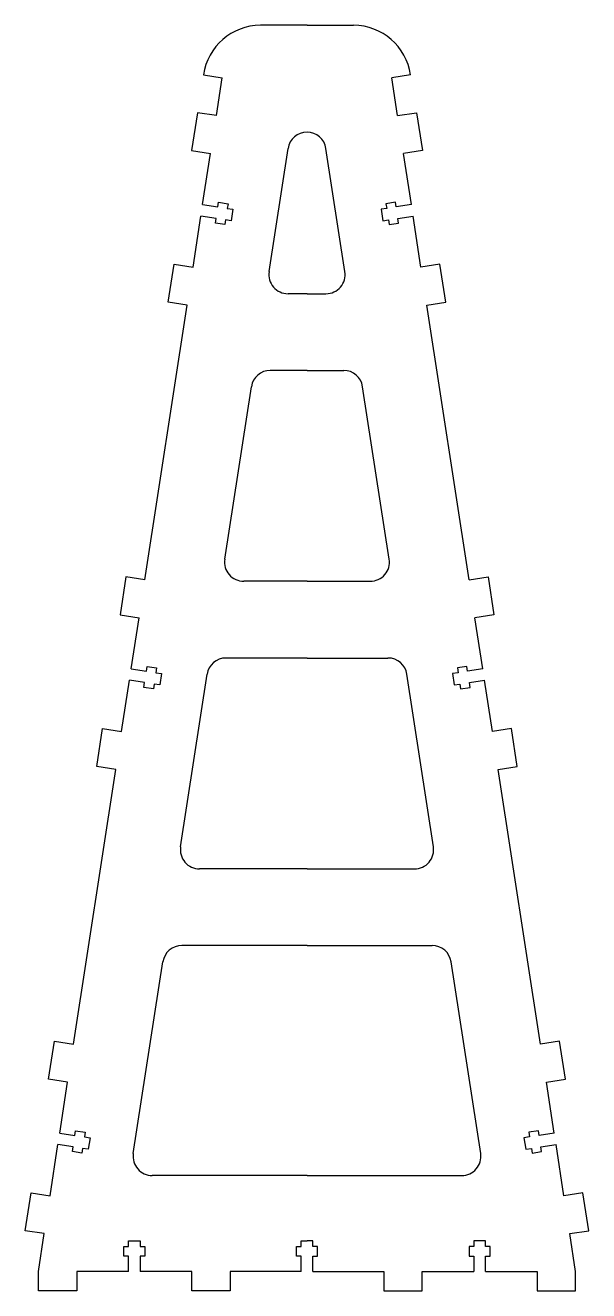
# Model space of a CAD drawing. Header units: inches. Extents: x -73 to 73, y -5 to 325.
import ezdxf

# ---------------------------------------------------------------- set-up
doc = ezdxf.new("R2010")
doc.units = ezdxf.units.IN
doc.header["$MEASUREMENT"] = 0

msp = doc.modelspace()

# ---------------------------------------------------------------- linework, layer by layer
for p, q in [((0, 325), (-12.13, 325)), ((0, 325), (12.13, 325)), ((-26.97, 312.09), (-22.1, 311.34)), ((-23.62, 301.45), (-22.1, 311.34)), ((26.97, 312.09), (22.1, 311.34)), ((23.62, 301.45), (22.1, 311.34)), ((-27.2, 278.23), (-25.14, 291.57)), ((-9.88, 260.76), (-4.94, 292.88)), ((9.88, 260.76), (4.94, 292.88)), ((27.2, 278.23), (25.14, 291.57)), ((-27.2, 278.23), (-23.24, 277.62)), ((-23.24, 277.62), (-23.05, 278.85)), ((-23.05, 278.85), (-20.58, 278.47)), ((-20.58, 278.47), (-20.77, 277.24)), ((-20.77, 277.24), (-19.29, 277.01)), ((20.77, 277.24), (19.29, 277.01)), ((23.05, 278.85), (20.58, 278.47)), ((20.58, 278.47), (20.77, 277.24)), ((23.24, 277.62), (23.05, 278.85)), ((27.2, 278.23), (23.24, 277.62)), ((-29.7, 261.92), (-27.65, 275.26)), ((-23.7, 274.65), (-27.65, 275.26)), ((-23.89, 273.42), (-23.7, 274.65)), ((-21.23, 274.27), (-21.42, 273.04)), ((-19.75, 274.05), (-21.23, 274.27)), ((-19.29, 277.01), (-19.75, 274.05)), ((19.29, 277.01), (19.75, 274.05)), ((19.75, 274.05), (21.23, 274.27)), ((21.23, 274.27), (21.42, 273.04)), ((23.7, 274.65), (27.65, 275.26)), ((23.89, 273.42), (23.7, 274.65)), ((29.7, 261.92), (27.65, 275.26)), ((-21.42, 273.04), (-23.89, 273.42)), ((21.42, 273.04), (23.89, 273.42)), ((0, 255), (-4.94, 255)), ((0, 255), (4.94, 255)), ((-42.25, 180.38), (-31.23, 252.03)), ((42.25, 180.38), (31.23, 252.03)), ((0, 235), (-9.56, 235)), ((0, 235), (9.56, 235)), ((-21.42, 185.76), (-14.5, 230.76)), ((21.42, 185.76), (14.5, 230.76)), ((0, 180), (-16.48, 180)), ((0, 180), (16.48, 180)), ((-45.82, 157.15), (-43.77, 170.49)), ((45.82, 157.15), (43.77, 170.49)), ((0, 160), (-21.1, 160)), ((0, 160), (21.1, 160)), ((-45.82, 157.15), (-41.87, 156.54)), ((-41.87, 156.54), (-41.68, 157.78)), ((-41.68, 157.78), (-39.21, 157.4)), ((-39.21, 157.4), (-39.4, 156.16)), ((-39.4, 156.16), (-37.92, 155.93)), ((-37.92, 155.93), (-38.37, 152.97)), ((-32.96, 110.76), (-26.04, 155.76)), ((32.96, 110.76), (26.04, 155.76)), ((39.4, 156.16), (37.92, 155.93)), ((37.92, 155.93), (38.37, 152.97)), ((41.68, 157.78), (39.21, 157.4)), ((39.21, 157.4), (39.4, 156.16)), ((41.87, 156.54), (41.68, 157.78)), ((45.82, 157.15), (41.87, 156.54)), ((-48.33, 140.84), (-46.28, 154.19)), ((-42.33, 153.58), (-46.28, 154.19)), ((-42.52, 152.34), (-42.33, 153.58)), ((-40.04, 151.96), (-42.52, 152.34)), ((-39.85, 153.2), (-40.04, 151.96)), ((-38.37, 152.97), (-39.85, 153.2)), ((38.37, 152.97), (39.85, 153.2)), ((39.85, 153.2), (40.04, 151.96)), ((40.04, 151.96), (42.52, 152.34)), ((42.33, 153.58), (46.28, 154.19)), ((42.52, 152.34), (42.33, 153.58)), ((48.33, 140.84), (46.28, 154.19)), ((-60.88, 59.3), (-49.85, 130.96)), ((60.88, 59.3), (49.85, 130.96)), ((0, 105), (-28.02, 105)), ((0, 105), (28.02, 105)), ((0, 85), (-32.63, 85)), ((0, 85), (32.63, 85)), ((-45.27, 30.76), (-37.58, 80.76)), ((45.27, 30.76), (37.58, 80.76)), ((-64.45, 36.08), (-62.4, 49.42)), ((64.45, 36.08), (62.4, 49.42)), ((-60.5, 35.47), (-60.31, 36.7)), ((-60.31, 36.7), (-57.84, 36.32)), ((-57.84, 36.32), (-58.03, 35.09)), ((60.31, 36.7), (57.84, 36.32)), ((57.84, 36.32), (58.03, 35.09)), ((60.5, 35.47), (60.31, 36.7)), ((-66.96, 19.77), (-64.91, 33.11)), ((-60.95, 32.5), (-64.91, 33.11)), ((-64.45, 36.08), (-60.5, 35.47)), ((-58.03, 35.09), (-56.54, 34.86)), ((-56.54, 34.86), (-57, 31.89)), ((58.03, 35.09), (56.54, 34.86)), ((56.54, 34.86), (57, 31.89)), ((64.45, 36.08), (60.5, 35.47)), ((60.95, 32.5), (64.91, 33.11)), ((66.96, 19.77), (64.91, 33.11)), ((-61.14, 31.27), (-60.95, 32.5)), ((-58.67, 30.89), (-61.14, 31.27)), ((-58.48, 32.12), (-58.67, 30.89)), ((-57, 31.89), (-58.48, 32.12)), ((57, 31.89), (58.48, 32.12)), ((58.48, 32.12), (58.67, 30.89)), ((58.67, 30.89), (61.14, 31.27)), ((61.14, 31.27), (60.95, 32.5)), ((0, 25), (-40.33, 25)), ((0, 25), (40.33, 25)), ((-70, 0), (-68.48, 9.88)), ((-46.5, 6.5), (-46.5, 8)), ((-46.5, 8), (-43.5, 8)), ((-43.5, 8), (-43.5, 6.5)), ((-1.5, 6.5), (-1.5, 8)), ((-1.5, 8), (0, 8)), ((1.5, 8), (0, 8)), ((1.5, 6.5), (1.5, 8)), ((46.5, 8), (43.5, 8)), ((43.5, 8), (43.5, 6.5)), ((46.5, 6.5), (46.5, 8)), ((70, 0), (68.48, 9.88)), ((-47.75, 4), (-47.75, 6.5)), ((-47.75, 6.5), (-46.5, 6.5)), ((-46.5, 4), (-47.75, 4)), ((-46.5, 0), (-46.5, 4)), ((-43.5, 6.5), (-42.25, 6.5)), ((-42.25, 4), (-43.5, 4)), ((-43.5, 4), (-43.5, 0)), ((-42.25, 6.5), (-42.25, 4)), ((-2.75, 4), (-2.75, 6.5)), ((-2.75, 6.5), (-1.5, 6.5)), ((-1.5, 4), (-2.75, 4)), ((-1.5, 0), (-1.5, 4)), ((2.75, 6.5), (1.5, 6.5)), ((1.5, 0), (1.5, 4)), ((1.5, 4), (2.75, 4)), ((2.75, 4), (2.75, 6.5)), ((43.5, 6.5), (42.25, 6.5)), ((42.25, 6.5), (42.25, 4)), ((42.25, 4), (43.5, 4)), ((43.5, 4), (43.5, 0)), ((47.75, 6.5), (46.5, 6.5)), ((46.5, 0), (46.5, 4)), ((46.5, 4), (47.75, 4)), ((47.75, 4), (47.75, 6.5)), ((-46.5, 0), (-60, 0)), ((-30, 0), (-43.5, 0)), ((-1.5, 0), (-20, 0)), ((1.5, 0), (20, 0)), ((30, 0), (43.5, 0)), ((46.5, 0), (60, 0))]:
    msp.add_line(p, q)
for points in [[(-23.62, 301.45), (-28.56, 302.21), (-30.08, 292.33), (-25.14, 291.57)], [(23.62, 301.45), (28.56, 302.21), (30.08, 292.33), (25.14, 291.57)], [(-31.23, 252.03), (-36.17, 252.8), (-34.65, 262.68), (-29.7, 261.92)], [(31.23, 252.03), (36.17, 252.8), (34.65, 262.68), (29.7, 261.92)], [(-42.25, 180.38), (-47.19, 181.14), (-48.71, 171.25), (-43.77, 170.49)], [(42.25, 180.38), (47.19, 181.14), (48.71, 171.25), (43.77, 170.49)], [(-49.85, 130.96), (-54.79, 131.72), (-53.27, 141.6), (-48.33, 140.84)], [(49.85, 130.96), (54.79, 131.72), (53.27, 141.6), (48.33, 140.84)], [(-62.4, 49.42), (-67.34, 50.18), (-65.82, 60.06), (-60.88, 59.3)], [(62.4, 49.42), (67.34, 50.18), (65.82, 60.06), (60.88, 59.3)], [(-68.48, 9.88), (-73.42, 10.64), (-71.9, 20.53), (-66.96, 19.77)], [(68.48, 9.88), (73.42, 10.64), (71.9, 20.53), (66.96, 19.77)], [(-60, 0), (-60, -5), (-70, -5), (-70, 0)], [(-20, 0), (-20, -5), (-30, -5), (-30, 0)], [(20, 0), (20, -5), (30, -5), (30, 0)], [(60, 0), (60, -5), (70, -5), (70, 0)]]:
    msp.add_lwpolyline(points)
for centre, radius, start, end in [((-12.14, 310.04), 14.96, 89.9518, 172.1254), ((12.14, 310.04), 14.96, 7.8746, 90.0482), ((0, 292.12), 5, 8.7462, 171.2538), ((-4.94, 260), 5, 171.2538, 270), ((4.94, 260), 5, 270, 8.7462), ((-9.56, 230), 5, 90, 171.2538), ((9.56, 230), 5, 8.7462, 90), ((-16.48, 185), 5, 171.2538, 270), ((16.48, 185), 5, 270, 8.7462), ((-21.1, 155), 5, 90, 171.2538), ((21.1, 155), 5, 8.7462, 90), ((-28.02, 110), 5, 171.2538, 270), ((28.02, 110), 5, 270, 8.7462), ((-32.63, 80), 5, 90, 171.2538), ((32.63, 80), 5, 8.7462, 90), ((-40.33, 30), 5, 171.2538, 270), ((40.33, 30), 5, 270, 8.7462)]:
    msp.add_arc(centre, radius, start, end)

doc.saveas('drawing.dxf')
